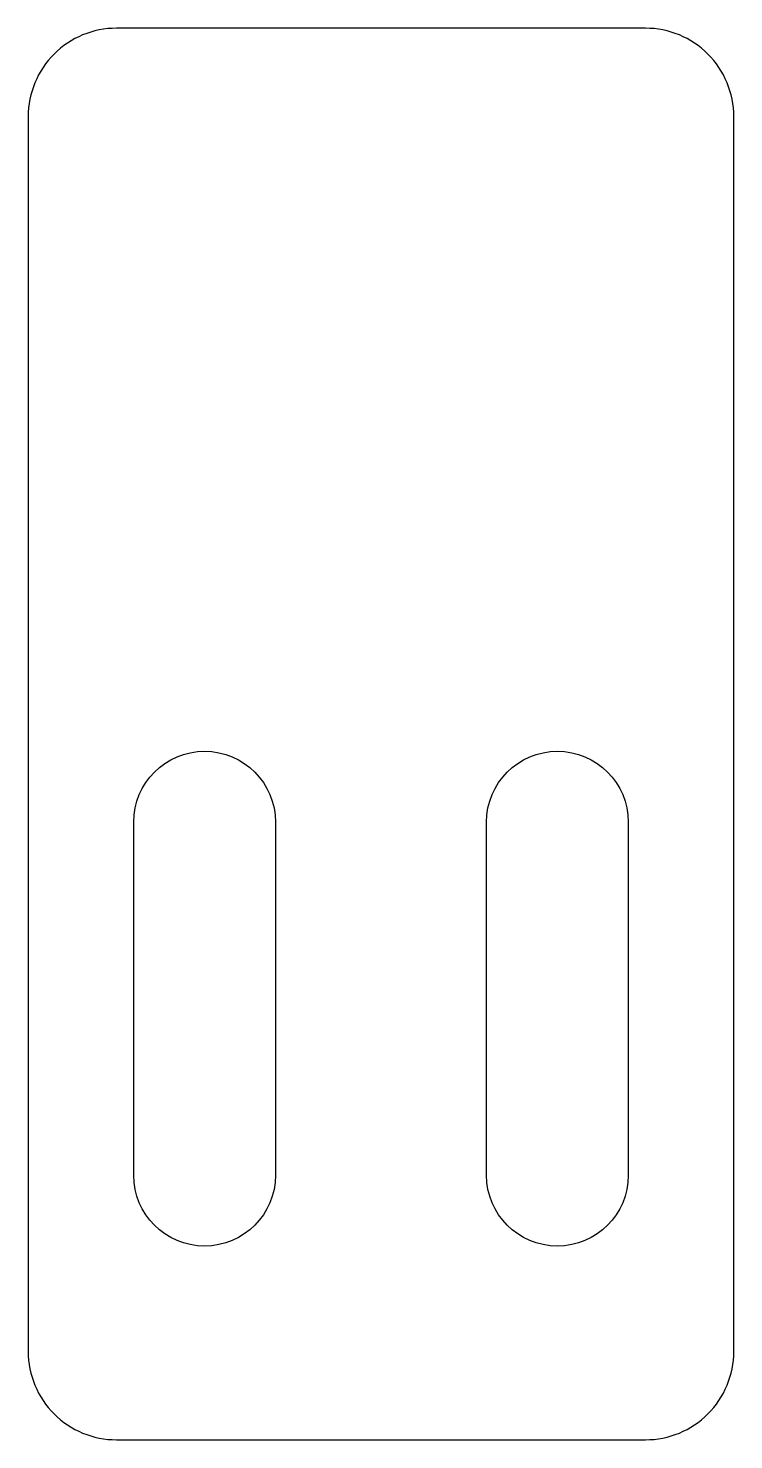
# Model space of a CAD drawing. Header units: inches. Extents: x -0.5 to 0.5, y -1.29 to 0.71.
import ezdxf

# ---------------------------------------------------------------- set-up
doc = ezdxf.new("R2010")
doc.units = ezdxf.units.IN
doc.header["$MEASUREMENT"] = 0

msp = doc.modelspace()

# ---------------------------------------------------------------- linework, layer by layer
for points in [[(-0.5, -1.1685, 0.414214), (-0.375, -1.2935), (0.375, -1.2935, 0.414214), (0.5, -1.1685), (0.5, 0.5815, 0.414214), (0.375, 0.7065), (-0.375, 0.7065, 0.414214), (-0.5, 0.5815)], [(-0.1495, -0.4185), (-0.1495, -0.9185, -1), (-0.3505, -0.9185), (-0.3505, -0.4185, -1)], [(0.3505, -0.4185), (0.3505, -0.9185, -1), (0.1495, -0.9185), (0.1495, -0.4185, -1)]]:
    msp.add_lwpolyline(points, format="xyb", close=True)

doc.saveas('drawing.dxf')
